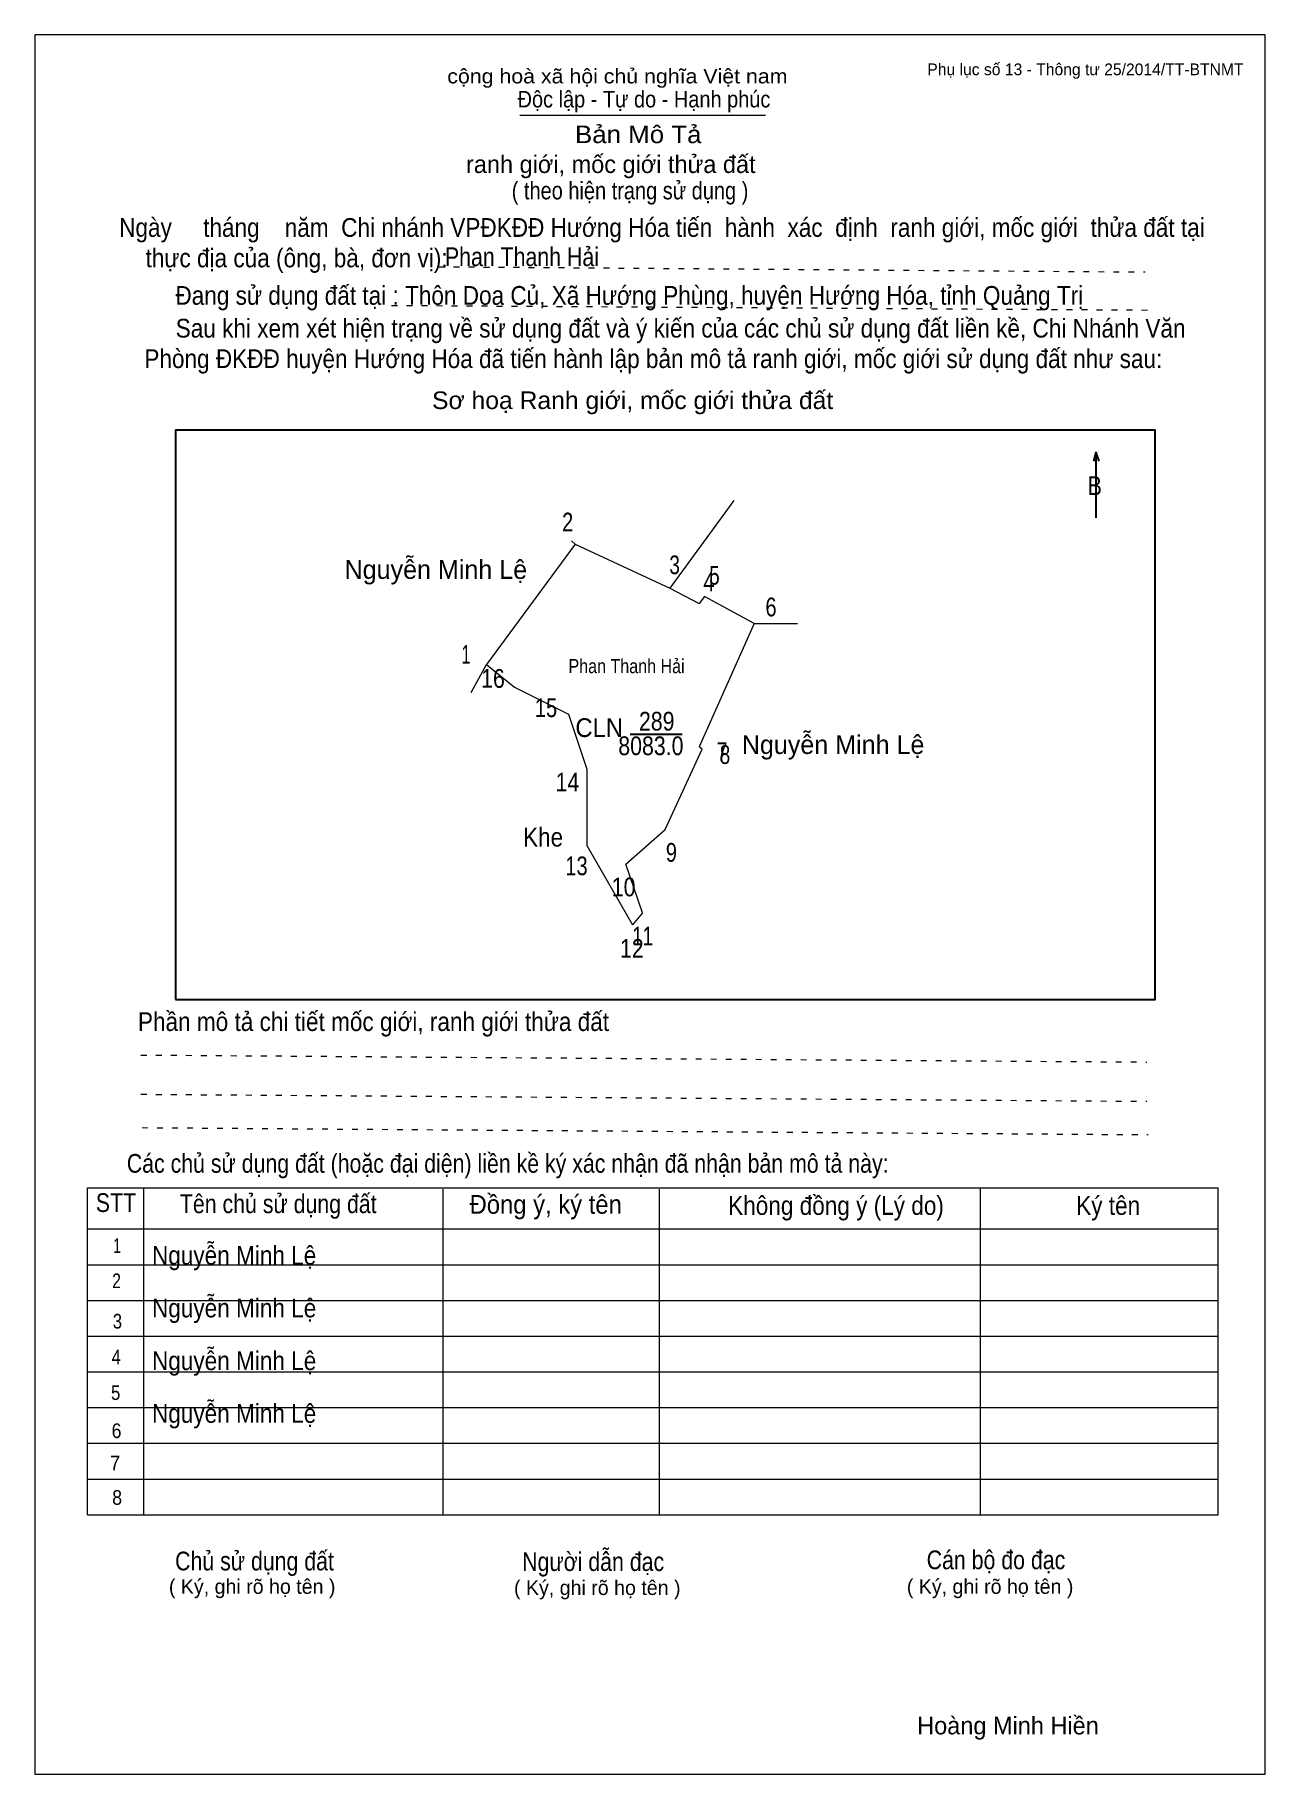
# Model space of a CAD drawing. Header units: centimetres. Extents: x 0 to 21, y 0 to 29.7.
import ezdxf
from ezdxf.enums import TextEntityAlignment as Align

# ---------------------------------------------------------------- set-up
doc = ezdxf.new("R2010")
doc.units = ezdxf.units.CM
doc.header["$LTSCALE"] = 0.13
doc.linetypes.add('DOTTED', pattern=[1.5, 0.3, -1.2])
for name, color, linetype, lineweight in [('1', 7, 'Continuous', 13), ('33', 7, 'Continuous', 25), ('6', 7, 'Continuous', 13), ('62', 7, 'Continuous', 13)]:
    doc.layers.add(name, color=color, linetype=linetype, lineweight=lineweight)
for name, color, linetype in [('2', 7, 'Continuous'), ('32', 7, 'Continuous'), ('34', 7, 'Continuous'), ('63', 7, 'Continuous')]:
    doc.layers.add(name, color=color, linetype=linetype)

msp = doc.modelspace()

# ---------------------------------------------------------------- linework, layer by layer
at = {"layer": '1'}
msp.add_lwpolyline([(21, 0), (21, 29.7), (0, 29.7), (0, 0)], close=True, dxfattribs=at)
at = {"layer": '33'}
msp.add_line((10.16, 17.76), (11.05, 17.76), dxfattribs=at)
at = {"layer": '6'}
for p, q in [((11.93, 21.75), (10.84, 20.25)), ((9.22, 21), (10.84, 20.25)), ((10.84, 20.25), (11.34, 19.99)), ((12.28, 19.65), (11.34, 17.54)), ((12.28, 19.65), (13.02, 19.65)), ((7.45, 18.47), (7.71, 18.95)), ((7.71, 18.95), (8.19, 18.56)), ((10.37, 14.71), (10.09, 15.54)), ((10.37, 14.71), (10.2, 14.5))]:
    msp.add_line(p, q, dxfattribs=at)
for points in [[(9.16, 21.06), (9.22, 21), (7.71, 18.95)], [(12.28, 19.65), (11.43, 20.11), (11.34, 19.99)], [(8.19, 18.56), (9.11, 18.1), (9.42, 17.16), (9.42, 15.86), (10.2, 14.5)], [(10.09, 15.54), (10.76, 16.13), (11.39, 17.5), (11.34, 17.54)]]:
    msp.add_lwpolyline(points, dxfattribs=at)
at = {"layer": '62'}
for p, q in [((8.28, 28.33), (12.47, 28.33)), ((0.9, 10.01), (20.2, 10.01)), ((0.9, 4.43), (0.9, 10.01)), ((1.86, 4.43), (1.86, 10.01)), ((6.97, 4.43), (6.97, 9.99)), ((10.66, 4.43), (10.66, 9.99)), ((16.14, 4.43), (16.14, 10.01)), ((20.2, 4.43), (20.2, 10.01)), ((0.9, 9.31), (20.2, 9.31)), ((0.9, 8.7), (20.2, 8.7)), ((0.9, 8.09), (20.2, 8.09)), ((0.9, 7.48), (20.2, 7.48)), ((0.9, 6.87), (20.2, 6.87)), ((0.9, 6.26), (20.2, 6.26)), ((0.9, 5.65), (20.2, 5.65)), ((0.9, 5.04), (20.2, 5.04)), ((0.9, 4.43), (20.2, 4.43))]:
    msp.add_line(p, q, dxfattribs=at)
at = {"layer": '62', "linetype": 'DOTTED'}
for p, q in [((6.89, 25.74), (18.95, 25.65)), ((6.09, 25.08), (19.04, 25)), ((1.81, 12.28), (18.98, 12.16)), ((1.81, 11.61), (18.98, 11.49)), ((1.83, 11.04), (19, 10.92))]:
    msp.add_line(p, q, dxfattribs=at)
at = {"layer": '62', "lineweight": 25}
for p, q in [((18.11, 22.58), (18.11, 21.45)), ((18.11, 22.57), (18.07, 22.42)), ((18.11, 22.57), (18.16, 22.42))]:
    msp.add_line(p, q, dxfattribs=at)
msp.add_lwpolyline([(2.4, 13.23), (19.12, 13.23), (19.12, 22.95), (2.4, 22.95)], close=True, dxfattribs=at)

# ---------------------------------------------------------------- texts
at = {"layer": '2', "width": 0.85}
msp.add_text('Phan Thanh Hải', height=0.2413, dxfattribs=at).set_placement((10.1, 18.8), align=Align.CENTER)
at = {"layer": '32'}
for s, width, p in [('2', 0.8, (9.095, 21.22)), ('3', 0.75, (10.92, 20.49)), ('4', 0.8, (11.505, 20.2)), ('5', 0.75, (11.6, 20.31)), ('6', 0.8, (12.565, 19.77)), ('1', 0.65, (7.36, 18.96)), ('16', 0.85, (7.82, 18.55)), ('15', 0.8, (8.725, 18.05)), ('7', 0.75, (11.73, 17.3)), ('8', 0.75, (11.78, 17.25)), ('14', 0.85, (9.09, 16.78)), ('Khe', 0.9, (8.675, 15.84)), ('9', 0.8, (10.865, 15.58)), ('13', 0.8, (9.245, 15.35)), ('10', 0.85, (10.05, 14.99)), ('12', 0.85, (10.19, 13.94)), ('11', 0.75, (10.375, 14.15))]:
    msp.add_text(s, height=0.32, dxfattribs=dict(at, width=width)).set_placement(p, align=Align.CENTER)
at = {"layer": '33'}
for p in [(6.845, 20.41), (13.625, 17.42)]:
    msp.add_text('Nguyễn Minh Lệ', height=0.32, dxfattribs=at).set_placement(p, align=Align.CENTER)
at = {"layer": '33', "width": 0.85}
for s, p in [('289', (10.615, 17.82)), ('8083.0', (10.515, 17.4))]:
    msp.add_text(s, height=0.32, dxfattribs=at).set_placement(p, align=Align.CENTER)
at = {"layer": '33', "width": 0.95}
msp.add_text('CLN', height=0.32, dxfattribs=at).set_placement((10.04, 17.71), align=Align.RIGHT)
at = {"layer": '34'}
for s, width, p in [('Phan Thanh Hải', 0.85, (7, 25.75)), ('Nguyễn Minh Lệ', 0.9, (2, 8.7)), ('Nguyễn Minh Lệ', 0.9, (2, 7.8)), ('Nguyễn Minh Lệ', 0.9, (2, 6.9)), ('Nguyễn Minh Lệ', 0.9, (2, 6))]:
    msp.add_text(s, height=0.32, dxfattribs=dict(at, width=width)).set_placement(p)
at = {"layer": '62'}
for s, height, width, p in [('cộng hoà xã hội chủ nghĩa Việt nam', 0.2474, 1.1, (7.04, 28.87)), ('Độc lập - Tự do - Hạnh phúc', 0.2828, 0.9, (8.24, 28.46)), ('Bản Mô Tả', 0.3, 1.1, (9.22, 27.85)), ('( theo hiện trạng sử dụng )', 0.3, 0.85, (8.14, 26.89)), ('Ngày     tháng    năm  Chi nhánh VPĐKĐĐ Hướng Hóa tiến  hành  xác  định  ranh giới, mốc giới  thửa đất tại ', 0.32, 0.9, (1.44, 26.25)), ('thực địa của (ông, bà, đơn vị): ', 0.32, 0.9, (1.89, 25.73)), ('Đang sử dụng đất tại : Thôn Doa Củ, Xã Hướng Phùng, huyện Hướng Hóa, tỉnh Quảng Trị', 0.32, 0.9, (2.4, 25.09)), ('     Sau khi xem xét hiện trạng về sử dụng đất và ý kiến của các chủ sử dụng đất liền kề, Chi Nhánh Văn ', 0.32, 0.9, (1.87, 24.53)), ('Phòng ĐKĐĐ huyện Hướng Hóa đã tiến hành lập bản mô tả ranh giới, mốc giới sử dụng đất như sau:', 0.32, 0.9, (1.87, 24.01)), ('Sơ hoạ Ranh giới, mốc giới thửa đất', 0.3, 1.05, (6.78, 23.31)), ('B', 0.32, 0.85, (17.97, 21.84)), ('Phần mô tả chi tiết mốc giới, ranh giới thửa đất ', 0.32, 0.9, (1.76, 12.69)), ('Các chủ sử dụng đất (hoặc đại diện) liền kề ký xác nhận đã nhận bản mô tả này:', 0.32, 0.85, (1.57, 10.27))]:
    msp.add_text(s, height=height, dxfattribs=dict(at, width=width)).set_placement(p)
msp.add_text('ranh giới, mốc giới thửa đất', height=0.3, dxfattribs=at).set_placement((7.36, 27.34))
for s, height, width, p in [('STT', 0.32, 0.85, (1.385, 9.6)), ('Tên chủ sử dụng đất', 0.32, 0.85, (4.155, 9.58)), ('Đồng ý, ký tên', 0.32, 0.95, (8.72, 9.57)), ('Không đồng ý (Lý do)', 0.32, 0.9, (13.675, 9.55)), ('Ký tên', 0.32, 0.9, (18.32, 9.55)), ('1', 0.25, 0.7, (1.405, 8.9)), ('2', 0.25, 0.8, (1.395, 8.3)), ('3', 0.25, 0.85, (1.41, 7.61)), ('4', 0.25, 0.85, (1.39, 7)), ('5', 0.25, 0.85, (1.38, 6.39)), ('6', 0.25, 0.9, (1.395, 5.74)), ('7', 0.25, 0.95, (1.37, 5.19)), ('8', 0.25, 0.9, (1.405, 4.6)), ('Người dẫn đạc', 0.32, 0.85, (9.53, 3.47)), ('Chủ sử dụng đất', 0.32, 0.85, (3.75, 3.48)), ('Cán bộ đo đạc', 0.32, 0.85, (16.405, 3.5))]:
    msp.add_text(s, height=height, dxfattribs=dict(at, width=width)).set_placement(p, align=Align.CENTER)
for p in [(3.71, 3.08), (9.6, 3.06), (16.305, 3.08)]:
    msp.add_text('( Ký, ghi rõ họ tên )', height=0.25, dxfattribs=at).set_placement(p, align=Align.CENTER)
at = {"layer": '63'}
msp.add_text('Phụ lục số 13 - Thông tư 25/2014/TT-BTNMT', height=0.2, dxfattribs=at).set_placement((20.63, 29.01), align=Align.RIGHT)
msp.add_text('Hoàng Minh Hiền', height=0.3, dxfattribs=at).set_placement((16.61, 0.68), align=Align.CENTER)

doc.saveas('drawing.dxf')
